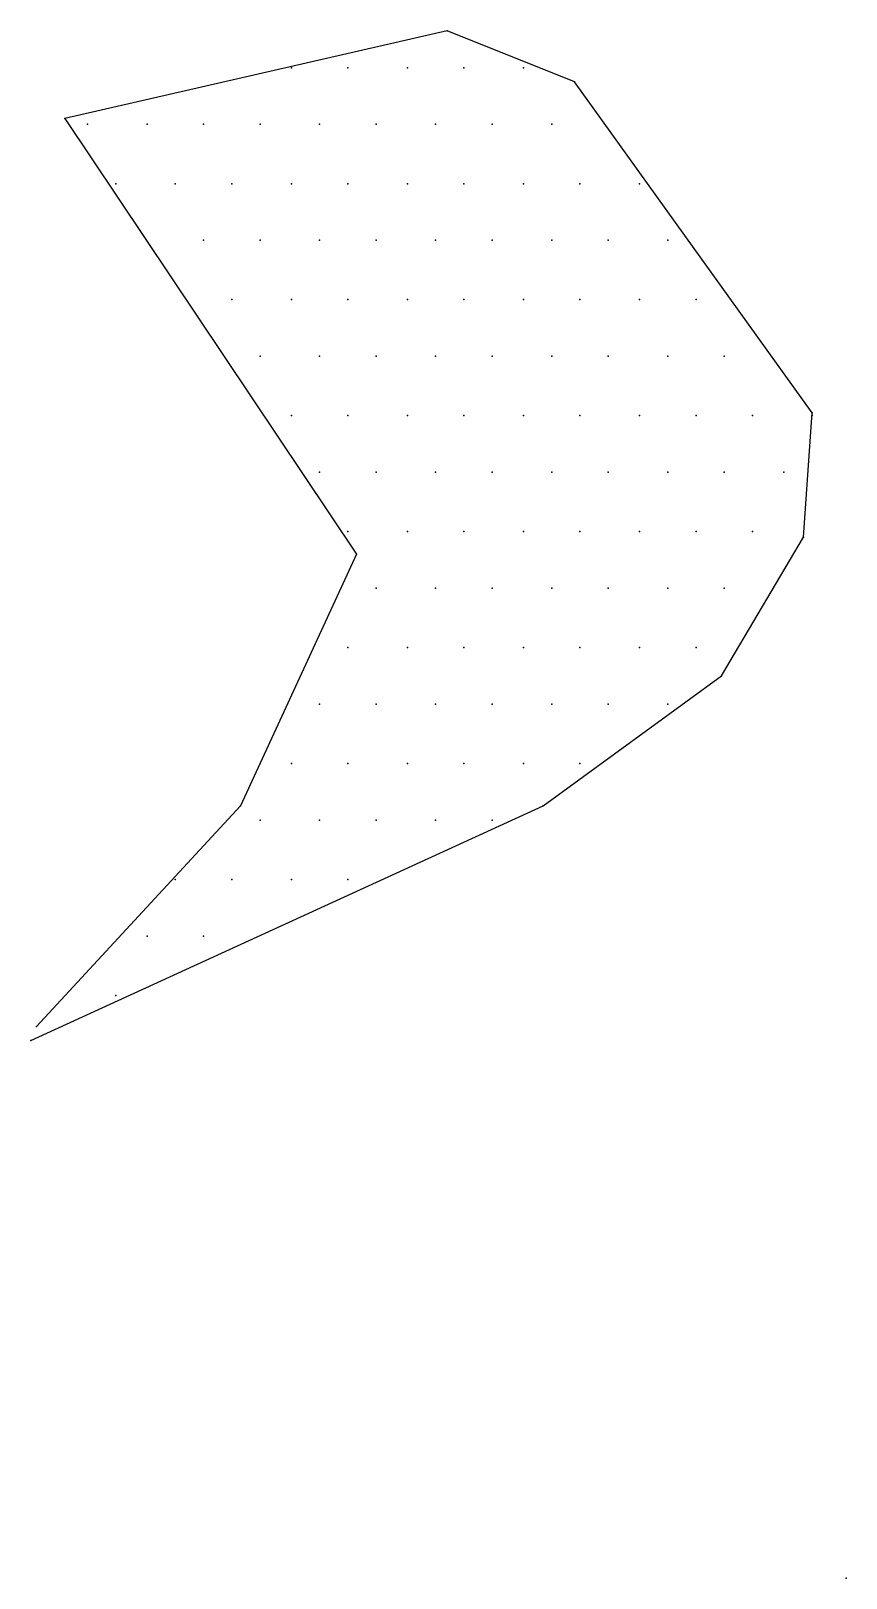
# Model space of a CAD drawing. Extents: x 180421 to 182279, y 668879 to 669787.
# Drawn here: x 180605.223 to 180606.743, y 669627.915 to 669630.802 of the extents above; entities that cross this region are included whole.
import ezdxf

# ---------------------------------------------------------------- set-up
doc = ezdxf.new("R2010")
doc.units = 0
doc.header["$LTSCALE"] = 2.5
doc.header["$MEASUREMENT"] = 0
doc.layers.add('KOTERET', color=1, linetype='CONTINUOUS')

msp = doc.modelspace()

# ---------------------------------------------------------------- linework, layer by layer
at = {"layer": 'KOTERET', "color": 2, "linetype": 'Continuous'}
for points in [[(180605.9991, 669630.8017), (180605.2865, 669630.638)], [(180606.2366, 669630.7066), (180605.9991, 669630.8017)], [(180605.7088, 669630.733), (180605.7088, 669630.733)], [(180605.8143, 669630.733), (180605.8143, 669630.733)], [(180605.9252, 669630.733), (180605.9252, 669630.733)], [(180606.0307, 669630.733), (180606.0307, 669630.733)], [(180606.1416, 669630.733), (180606.1416, 669630.733)], [(180606.6799, 669630.0891), (180606.2366, 669630.7066)], [(180605.2865, 669630.638), (180605.8302, 669629.8252)], [(180605.3287, 669630.6275), (180605.3287, 669630.6275)], [(180605.4396, 669630.6275), (180605.4396, 669630.6275)], [(180605.5451, 669630.6275), (180605.5451, 669630.6275)], [(180605.6507, 669630.6275), (180605.6507, 669630.6275)], [(180605.7615, 669630.6275), (180605.7615, 669630.6275)], [(180605.8671, 669630.6275), (180605.8671, 669630.6275)], [(180605.9779, 669630.6275), (180605.9779, 669630.6275)], [(180606.0835, 669630.6275), (180606.0835, 669630.6275)], [(180606.1944, 669630.6275), (180606.1944, 669630.6275)], [(180605.3815, 669630.5166), (180605.3815, 669630.5166)], [(180605.4924, 669630.5166), (180605.4924, 669630.5166)], [(180605.5979, 669630.5166), (180605.5979, 669630.5166)], [(180605.7088, 669630.5166), (180605.7088, 669630.5166)], [(180605.8143, 669630.5166), (180605.8143, 669630.5166)], [(180605.9252, 669630.5166), (180605.9252, 669630.5166)], [(180606.0307, 669630.5166), (180606.0307, 669630.5166)], [(180606.1416, 669630.5166), (180606.1416, 669630.5166)], [(180606.2471, 669630.5166), (180606.2471, 669630.5166)], [(180606.358, 669630.5166), (180606.358, 669630.5166)], [(180605.5451, 669630.4111), (180605.5451, 669630.4111)], [(180605.6507, 669630.4111), (180605.6507, 669630.4111)], [(180605.7615, 669630.4111), (180605.7615, 669630.4111)], [(180605.8671, 669630.4111), (180605.8671, 669630.4111)], [(180605.9779, 669630.4111), (180605.9779, 669630.4111)], [(180606.0835, 669630.4111), (180606.0835, 669630.4111)], [(180606.1944, 669630.4111), (180606.1944, 669630.4111)], [(180606.2999, 669630.4111), (180606.2999, 669630.4111)], [(180606.4108, 669630.4111), (180606.4108, 669630.4111)], [(180605.5979, 669630.3002), (180605.5979, 669630.3002)], [(180605.7088, 669630.3002), (180605.7088, 669630.3002)], [(180605.8143, 669630.3002), (180605.8143, 669630.3002)], [(180605.9252, 669630.3002), (180605.9252, 669630.3002)], [(180606.0307, 669630.3002), (180606.0307, 669630.3002)], [(180606.1416, 669630.3002), (180606.1416, 669630.3002)], [(180606.2471, 669630.3002), (180606.2471, 669630.3002)], [(180606.358, 669630.3002), (180606.358, 669630.3002)], [(180606.4635, 669630.3002), (180606.4635, 669630.3002)], [(180605.6507, 669630.1947), (180605.6507, 669630.1947)], [(180605.7615, 669630.1947), (180605.7615, 669630.1947)], [(180605.8671, 669630.1947), (180605.8671, 669630.1947)], [(180605.9779, 669630.1947), (180605.9779, 669630.1947)], [(180606.0835, 669630.1947), (180606.0835, 669630.1947)], [(180606.1944, 669630.1947), (180606.1944, 669630.1947)], [(180606.2999, 669630.1947), (180606.2999, 669630.1947)], [(180606.4108, 669630.1947), (180606.4108, 669630.1947)], [(180606.5163, 669630.1947), (180606.5163, 669630.1947)], [(180606.6641, 669629.8569), (180606.6799, 669630.0891)], [(180605.7088, 669630.0838), (180605.7088, 669630.0838)], [(180605.8143, 669630.0838), (180605.8143, 669630.0838)], [(180605.9252, 669630.0838), (180605.9252, 669630.0838)], [(180606.0307, 669630.0838), (180606.0307, 669630.0838)], [(180606.1416, 669630.0838), (180606.1416, 669630.0838)], [(180606.2471, 669630.0838), (180606.2471, 669630.0838)], [(180606.358, 669630.0838), (180606.358, 669630.0838)], [(180606.4635, 669630.0838), (180606.4635, 669630.0838)], [(180606.5691, 669630.0838), (180606.5691, 669630.0838)], [(180606.6799, 669630.0838), (180606.6799, 669630.0838)], [(180605.7615, 669629.9783), (180605.7615, 669629.9783)], [(180605.8671, 669629.9783), (180605.8671, 669629.9783)], [(180605.9779, 669629.9783), (180605.9779, 669629.9783)], [(180606.0835, 669629.9783), (180606.0835, 669629.9783)], [(180606.1944, 669629.9783), (180606.1944, 669629.9783)], [(180606.2999, 669629.9783), (180606.2999, 669629.9783)], [(180606.4108, 669629.9783), (180606.4108, 669629.9783)], [(180606.5163, 669629.9783), (180606.5163, 669629.9783)], [(180606.6272, 669629.9783), (180606.6272, 669629.9783)], [(180605.8143, 669629.8674), (180605.8143, 669629.8674)], [(180605.9252, 669629.8674), (180605.9252, 669629.8674)], [(180606.0307, 669629.8674), (180606.0307, 669629.8674)], [(180606.1416, 669629.8674), (180606.1416, 669629.8674)], [(180606.2471, 669629.8674), (180606.2471, 669629.8674)], [(180606.358, 669629.8674), (180606.358, 669629.8674)], [(180606.4635, 669629.8674), (180606.4635, 669629.8674)], [(180606.511, 669629.5982), (180606.6641, 669629.8569)], [(180606.5691, 669629.8674), (180606.5691, 669629.8674)], [(180605.8302, 669629.8252), (180605.6138, 669629.3554)], [(180605.8671, 669629.7619), (180605.8671, 669629.7619)], [(180605.9779, 669629.7619), (180605.9779, 669629.7619)], [(180606.0835, 669629.7619), (180606.0835, 669629.7619)], [(180606.1944, 669629.7619), (180606.1944, 669629.7619)], [(180606.2999, 669629.7619), (180606.2999, 669629.7619)], [(180606.4108, 669629.7619), (180606.4108, 669629.7619)], [(180606.5163, 669629.7619), (180606.5163, 669629.7619)], [(180605.8143, 669629.651), (180605.8143, 669629.651)], [(180605.9252, 669629.651), (180605.9252, 669629.651)], [(180606.0307, 669629.651), (180606.0307, 669629.651)], [(180606.1416, 669629.651), (180606.1416, 669629.651)], [(180606.2471, 669629.651), (180606.2471, 669629.651)], [(180606.358, 669629.651), (180606.358, 669629.651)], [(180606.4635, 669629.651), (180606.4635, 669629.651)], [(180606.1785, 669629.3554), (180606.511, 669629.5982)], [(180605.7615, 669629.5455), (180605.7615, 669629.5455)], [(180605.8671, 669629.5455), (180605.8671, 669629.5455)], [(180605.9779, 669629.5455), (180605.9779, 669629.5455)], [(180606.0835, 669629.5455), (180606.0835, 669629.5455)], [(180606.1944, 669629.5455), (180606.1944, 669629.5455)], [(180606.2999, 669629.5455), (180606.2999, 669629.5455)], [(180606.4108, 669629.5455), (180606.4108, 669629.5455)], [(180605.7088, 669629.4346), (180605.7088, 669629.4346)], [(180605.8143, 669629.4346), (180605.8143, 669629.4346)], [(180605.9252, 669629.4346), (180605.9252, 669629.4346)], [(180606.0307, 669629.4346), (180606.0307, 669629.4346)], [(180606.1416, 669629.4346), (180606.1416, 669629.4346)], [(180606.2471, 669629.4346), (180606.2471, 669629.4346)], [(180605.2232, 669628.9174), (180606.1785, 669629.3554)], [(180605.6138, 669629.3554), (180605.2337, 669628.9437)], [(180605.6507, 669629.329), (180605.6507, 669629.329)], [(180605.7615, 669629.329), (180605.7615, 669629.329)], [(180605.8671, 669629.329), (180605.8671, 669629.329)], [(180605.9779, 669629.329), (180605.9779, 669629.329)], [(180606.0835, 669629.329), (180606.0835, 669629.329)], [(180605.4924, 669629.2182), (180605.4924, 669629.2182)], [(180605.5979, 669629.2182), (180605.5979, 669629.2182)], [(180605.7088, 669629.2182), (180605.7088, 669629.2182)], [(180605.8143, 669629.2182), (180605.8143, 669629.2182)], [(180605.4396, 669629.1126), (180605.4396, 669629.1126)], [(180605.5451, 669629.1126), (180605.5451, 669629.1126)], [(180605.3815, 669629.0018), (180605.3815, 669629.0018)]]:
    msp.add_lwpolyline(points, dxfattribs=at)
at = {"layer": 'KOTERET', "color": 1}
for p in [(180605.9991, 669630.8017), (180605.9991, 669630.8017), (180605.7088, 669630.733), (180605.7088, 669630.733), (180605.8143, 669630.733), (180605.8143, 669630.733), (180605.9252, 669630.733), (180605.9252, 669630.733), (180606.0307, 669630.733), (180606.0307, 669630.733), (180606.1416, 669630.733), (180606.1416, 669630.733), (180606.2366, 669630.7066), (180606.2366, 669630.7066), (180605.2865, 669630.638), (180605.2865, 669630.638), (180605.3287, 669630.6275), (180605.3287, 669630.6275), (180605.4396, 669630.6275), (180605.4396, 669630.6275), (180605.5451, 669630.6275), (180605.5451, 669630.6275), (180605.6507, 669630.6275), (180605.6507, 669630.6275), (180605.7615, 669630.6275), (180605.7615, 669630.6275), (180605.8671, 669630.6275), (180605.8671, 669630.6275), (180605.9779, 669630.6275), (180605.9779, 669630.6275), (180606.0835, 669630.6275), (180606.0835, 669630.6275), (180606.1944, 669630.6275), (180606.1944, 669630.6275), (180605.3815, 669630.5166), (180605.3815, 669630.5166), (180605.4924, 669630.5166), (180605.4924, 669630.5166), (180605.5979, 669630.5166), (180605.5979, 669630.5166), (180605.7088, 669630.5166), (180605.7088, 669630.5166), (180605.8143, 669630.5166), (180605.8143, 669630.5166), (180605.9252, 669630.5166), (180605.9252, 669630.5166), (180606.0307, 669630.5166), (180606.0307, 669630.5166), (180606.1416, 669630.5166), (180606.1416, 669630.5166), (180606.2471, 669630.5166), (180606.2471, 669630.5166), (180606.358, 669630.5166), (180606.358, 669630.5166), (180605.5451, 669630.4111), (180605.5451, 669630.4111), (180605.6507, 669630.4111), (180605.6507, 669630.4111), (180605.7615, 669630.4111), (180605.7615, 669630.4111), (180605.8671, 669630.4111), (180605.8671, 669630.4111), (180605.9779, 669630.4111), (180605.9779, 669630.4111), (180606.0835, 669630.4111), (180606.0835, 669630.4111), (180606.1944, 669630.4111), (180606.1944, 669630.4111), (180606.2999, 669630.4111), (180606.2999, 669630.4111), (180606.4108, 669630.4111), (180606.4108, 669630.4111), (180605.5979, 669630.3002), (180605.5979, 669630.3002), (180605.7088, 669630.3002), (180605.7088, 669630.3002), (180605.8143, 669630.3002), (180605.8143, 669630.3002), (180605.9252, 669630.3002), (180605.9252, 669630.3002), (180606.0307, 669630.3002), (180606.0307, 669630.3002), (180606.1416, 669630.3002), (180606.1416, 669630.3002), (180606.2471, 669630.3002), (180606.2471, 669630.3002), (180606.358, 669630.3002), (180606.358, 669630.3002), (180606.4635, 669630.3002), (180606.4635, 669630.3002), (180605.6507, 669630.1947), (180605.6507, 669630.1947), (180605.7615, 669630.1947), (180605.7615, 669630.1947), (180605.8671, 669630.1947), (180605.8671, 669630.1947), (180605.9779, 669630.1947), (180605.9779, 669630.1947), (180606.0835, 669630.1947), (180606.0835, 669630.1947), (180606.1944, 669630.1947), (180606.1944, 669630.1947), (180606.2999, 669630.1947), (180606.2999, 669630.1947), (180606.4108, 669630.1947), (180606.4108, 669630.1947), (180606.5163, 669630.1947), (180606.5163, 669630.1947), (180606.6799, 669630.0891), (180606.6799, 669630.0891), (180605.7088, 669630.0838), (180605.7088, 669630.0838), (180605.8143, 669630.0838), (180605.8143, 669630.0838), (180605.9252, 669630.0838), (180605.9252, 669630.0838), (180606.0307, 669630.0838), (180606.0307, 669630.0838), (180606.1416, 669630.0838), (180606.1416, 669630.0838), (180606.2471, 669630.0838), (180606.2471, 669630.0838), (180606.358, 669630.0838), (180606.358, 669630.0838), (180606.4635, 669630.0838), (180606.4635, 669630.0838), (180606.5691, 669630.0838), (180606.5691, 669630.0838), (180606.6799, 669630.0838), (180606.6799, 669630.0838), (180605.7615, 669629.9783), (180605.7615, 669629.9783), (180605.8671, 669629.9783), (180605.8671, 669629.9783), (180605.9779, 669629.9783), (180605.9779, 669629.9783), (180606.0835, 669629.9783), (180606.0835, 669629.9783), (180606.1944, 669629.9783), (180606.1944, 669629.9783), (180606.2999, 669629.9783), (180606.2999, 669629.9783), (180606.4108, 669629.9783), (180606.4108, 669629.9783), (180606.5163, 669629.9783), (180606.5163, 669629.9783), (180606.6272, 669629.9783), (180606.6272, 669629.9783), (180605.8143, 669629.8674), (180605.8143, 669629.8674), (180605.9252, 669629.8674), (180605.9252, 669629.8674), (180606.0307, 669629.8674), (180606.0307, 669629.8674), (180606.1416, 669629.8674), (180606.1416, 669629.8674), (180606.2471, 669629.8674), (180606.2471, 669629.8674), (180606.358, 669629.8674), (180606.358, 669629.8674), (180606.4635, 669629.8674), (180606.4635, 669629.8674), (180606.5691, 669629.8674), (180606.5691, 669629.8674), (180606.6641, 669629.8569), (180606.6641, 669629.8569), (180605.8302, 669629.8252), (180605.8302, 669629.8252), (180605.8671, 669629.7619), (180605.8671, 669629.7619), (180605.9779, 669629.7619), (180605.9779, 669629.7619), (180606.0835, 669629.7619), (180606.0835, 669629.7619), (180606.1944, 669629.7619), (180606.1944, 669629.7619), (180606.2999, 669629.7619), (180606.2999, 669629.7619), (180606.4108, 669629.7619), (180606.4108, 669629.7619), (180606.5163, 669629.7619), (180606.5163, 669629.7619), (180605.8143, 669629.651), (180605.8143, 669629.651), (180605.9252, 669629.651), (180605.9252, 669629.651), (180606.0307, 669629.651), (180606.0307, 669629.651), (180606.1416, 669629.651), (180606.1416, 669629.651), (180606.2471, 669629.651), (180606.2471, 669629.651), (180606.358, 669629.651), (180606.358, 669629.651), (180606.4635, 669629.651), (180606.4635, 669629.651), (180606.511, 669629.5982), (180606.511, 669629.5982), (180605.7615, 669629.5455), (180605.7615, 669629.5455), (180605.8671, 669629.5455), (180605.8671, 669629.5455), (180605.9779, 669629.5455), (180605.9779, 669629.5455), (180606.0835, 669629.5455), (180606.0835, 669629.5455), (180606.1944, 669629.5455), (180606.1944, 669629.5455), (180606.2999, 669629.5455), (180606.2999, 669629.5455), (180606.4108, 669629.5455), (180606.4108, 669629.5455), (180605.7088, 669629.4346), (180605.7088, 669629.4346), (180605.8143, 669629.4346), (180605.8143, 669629.4346), (180605.9252, 669629.4346), (180605.9252, 669629.4346), (180606.0307, 669629.4346), (180606.0307, 669629.4346), (180606.1416, 669629.4346), (180606.1416, 669629.4346), (180606.2471, 669629.4346), (180606.2471, 669629.4346), (180605.6138, 669629.3554), (180605.6138, 669629.3554), (180606.1785, 669629.3554), (180606.1785, 669629.3554), (180605.6507, 669629.329), (180605.6507, 669629.329), (180605.7615, 669629.329), (180605.7615, 669629.329), (180605.8671, 669629.329), (180605.8671, 669629.329), (180605.9779, 669629.329), (180605.9779, 669629.329), (180606.0835, 669629.329), (180606.0835, 669629.329), (180605.4924, 669629.2182), (180605.4924, 669629.2182), (180605.5979, 669629.2182), (180605.5979, 669629.2182), (180605.7088, 669629.2182), (180605.7088, 669629.2182), (180605.8143, 669629.2182), (180605.8143, 669629.2182), (180605.4396, 669629.1126), (180605.4396, 669629.1126), (180605.5451, 669629.1126), (180605.5451, 669629.1126), (180605.3815, 669629.0018), (180605.3815, 669629.0018), (180605.2337, 669628.9437), (180605.2232, 669628.9174), (180606.7433, 669627.9145), (180606.7433, 669627.9145)]:
    msp.add_point(p, dxfattribs=at)

doc.saveas('drawing.dxf')
